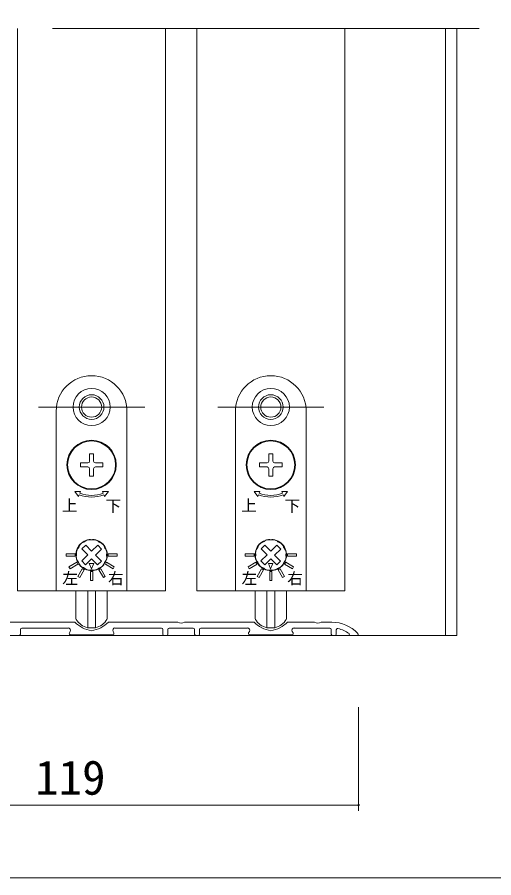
# Model space of a CAD drawing. Units: millimetres on the paper, enlarged 10 times, with parts at other scales. Extents: x -2000 to 2000, y -1385 to 1385.
# Drawn here: x -373 to -18, y -68 to 573 of the extents above; entities that cross this region are included whole.
import ezdxf
from ezdxf.enums import TextEntityAlignment as Align

# ---------------------------------------------------------------- set-up
doc = ezdxf.new("R2010")
doc.units = ezdxf.units.MM
doc.header["$LTSCALE"] = 10
doc.linetypes.add('USER1', pattern=[19.05, 12.7, -6.35])
doc.linetypes.add('USER4', pattern=[50.8, 31.75, -6.35, 6.35, -6.35])
doc.layers.add('1-1_0', color=7, linetype='Continuous', lineweight=20)
doc.layers.add('2-0_18', color=7, linetype='Continuous', lineweight=18)
doc.styles.add('ＭＳ ゴシック', font='')
doc.styles.get('ＭＳ ゴシック').set_extended_font_data('MS Gothic')

msp = doc.modelspace()

# ---------------------------------------------------------------- linework, layer by layer
at = {"layer": '1-1_0'}
msp.add_lwpolyline([(380, -67.5), (-1950, -67.5), (-1950, 1335)], dxfattribs=at)
at = {"layer": '2-0_18', "linetype": 'USER4', "lineweight": 20}
msp.add_line((-29.21, 564.3), (-585.88, 564.3), dxfattribs=at)
at = {"layer": '2-0_18', "lineweight": 20}
for p, q in [((-372.54, 564.3), (-372.54, 145.97)), ((-262.54, 564.3), (-262.54, 145.97)), ((-239.21, 564.3), (-239.21, 145.97)), ((-129.21, 564.3), (-129.21, 145.97)), ((-54.21, 564.3), (-54.21, 112.64)), ((-45.88, 564.3), (-45.88, 112.64)), ((-372.54, 145.97), (-262.54, 145.97)), ((-239.21, 145.97), (-129.21, 145.97)), ((-45.88, 112.64), (-569.21, 112.64)), ((-118.93, 59.3), (-118.93, -17.58)), ((-118.93, 59.3), (-118.93, -17.58)), ((-379.21, -13.42), (-118.41, -13.42))]:
    msp.add_line(p, q, dxfattribs=at)
at = {"layer": '2-0_18', "color": 2, "linetype": 'USER1'}
for p, q in [((-357.04, 282.64), (-278.04, 282.64)), ((-223.71, 282.64), (-144.71, 282.64))]:
    msp.add_line(p, q, dxfattribs=at)
at = {"layer": '2-0_18'}
for p, q in [((-343.88, 279.64), (-343.88, 145.97)), ((-291.21, 145.97), (-291.21, 279.64)), ((-210.54, 279.64), (-210.54, 145.97)), ((-157.88, 145.97), (-157.88, 279.64)), ((-316.04, 247.97), (-319.04, 247.97)), ((-319.04, 242.47), (-319.04, 247.97)), ((-316.04, 242.47), (-316.04, 247.97)), ((-182.71, 247.97), (-185.71, 247.97)), ((-185.71, 242.47), (-185.71, 247.97)), ((-182.71, 242.47), (-182.71, 247.97)), ((-320.38, 238.14), (-325.88, 238.14)), ((-309.21, 241.14), (-314.71, 241.14)), ((-309.21, 238.14), (-314.71, 238.14)), ((-309.21, 241.14), (-309.21, 238.14)), ((-187.04, 238.14), (-192.54, 238.14)), ((-175.88, 241.14), (-181.38, 241.14)), ((-175.88, 238.14), (-181.38, 238.14)), ((-175.88, 241.14), (-175.88, 238.14)), ((-319.04, 231.3), (-319.04, 236.8)), ((-316.04, 231.3), (-319.04, 231.3)), ((-316.04, 231.3), (-316.04, 236.8)), ((-185.71, 231.3), (-185.71, 236.8)), ((-182.71, 231.3), (-185.71, 231.3)), ((-182.71, 231.3), (-182.71, 236.8)), ((-317.51, 175.46), (-312.98, 179.89)), ((-184.18, 175.46), (-179.64, 179.89)), ((-320.37, 172.67), (-324.79, 177.2)), ((-187.04, 172.67), (-191.46, 177.2)), ((-324.9, 168.25), (-320.37, 172.67)), ((-322.11, 165.38), (-324.9, 168.25)), ((-322.11, 165.38), (-317.58, 169.81)), ((-313.15, 165.27), (-317.58, 169.81)), ((-310.29, 168.07), (-313.15, 165.27)), ((-191.57, 168.25), (-187.04, 172.67)), ((-188.78, 165.38), (-191.57, 168.25)), ((-188.78, 165.38), (-184.24, 169.81)), ((-179.82, 165.27), (-184.24, 169.81)), ((-176.96, 168.07), (-179.82, 165.27)), ((-343.88, 145.97), (-291.21, 145.97)), ((-329.21, 125.53), (-329.21, 145.97)), ((-320.46, 145.97), (-320.46, 118.46)), ((-314.63, 145.97), (-314.63, 118.46)), ((-305.88, 145.97), (-305.88, 125.53)), ((-210.54, 145.97), (-157.88, 145.97)), ((-195.88, 125.53), (-195.88, 145.97)), ((-187.13, 145.97), (-187.13, 118.46)), ((-181.29, 145.97), (-181.29, 118.46)), ((-172.54, 145.97), (-172.54, 125.53)), ((-330.04, 122.64), (-381.71, 122.64)), ((-305.04, 122.64), (-253.38, 122.64)), ((-248.38, 122.64), (-196.71, 122.64)), ((-171.71, 122.64), (-151.71, 122.64)), ((-138.83, 122.64), (-146.71, 122.64)), ((-370.54, 117.3), (-370.54, 113.64)), ((-369.54, 118.3), (-334.94, 118.3)), ((-352.88, 118.3), (-334.94, 118.3)), ((-334.08, 114.8), (-333.5, 115.8)), ((-320.46, 118.46), (-314.63, 118.46)), ((-301.01, 114.8), (-301.59, 115.8)), ((-265.54, 118.3), (-300.14, 118.3)), ((-264.54, 117.3), (-264.54, 113.64)), ((-260.88, 113.64), (-260.88, 117.3)), ((-241.88, 118.3), (-259.88, 118.3)), ((-240.88, 113.64), (-240.88, 117.3)), ((-237.21, 117.3), (-237.21, 113.64)), ((-236.21, 118.3), (-201.61, 118.3)), ((-200.74, 114.8), (-200.17, 115.8)), ((-187.13, 118.46), (-181.29, 118.46)), ((-167.68, 114.8), (-168.26, 115.8)), ((-140.21, 118.3), (-166.81, 118.3)), ((-139.21, 113.64), (-139.21, 117.3)), ((-135.54, 116.87), (-135.54, 113.64)), ((-371.54, 112.64), (-373.21, 112.64)), ((-333.21, 113.3), (-317.54, 113.3)), ((-301.88, 113.3), (-317.54, 113.3)), ((-263.54, 112.64), (-261.88, 112.64)), ((-238.21, 112.64), (-239.88, 112.64)), ((-199.88, 113.3), (-184.21, 113.3)), ((-168.54, 113.3), (-184.21, 113.3)), ((-136.54, 112.64), (-138.21, 112.64)), ((-125.88, 113.64), (-125.88, 114.16)), ((-120.21, 112.64), (-124.88, 112.64))]:
    msp.add_line(p, q, dxfattribs=at)
for points in [[(-320.38, 241.14), (-325.88, 241.14), (-325.88, 238.14)], [(-187.04, 241.14), (-192.54, 241.14), (-192.54, 238.14)], [(-326.22, 218.69), (-325.71, 219.93), (-330.04, 219.93), (-327.24, 216.23), (-326.73, 217.46)], [(-308.36, 217.46), (-307.85, 216.23), (-305.05, 219.93), (-309.38, 219.93), (-308.87, 218.69)], [(-192.88, 218.69), (-192.37, 219.93), (-196.7, 219.93), (-193.9, 216.23), (-193.39, 217.46)], [(-175.03, 217.46), (-174.52, 216.23), (-171.72, 219.93), (-176.05, 219.93), (-175.54, 218.69)], [(-317.51, 175.46), (-321.93, 180), (-324.79, 177.2)], [(-310.29, 168.07), (-314.71, 172.6), (-310.18, 177.02), (-312.98, 179.89)], [(-184.18, 175.46), (-188.6, 180), (-191.46, 177.2)], [(-176.96, 168.07), (-181.38, 172.6), (-176.85, 177.02), (-179.64, 179.89)]]:
    msp.add_lwpolyline(points, dxfattribs=at)
for points in [[(-336.54, 171.8), (-329.88, 171.8), (-329.88, 173.47), (-336.54, 173.47)], [(-298.54, 173.47), (-305.21, 173.47), (-305.21, 171.8), (-298.54, 171.8)], [(-203.21, 171.8), (-196.54, 171.8), (-196.54, 173.47), (-203.21, 173.47)], [(-165.21, 173.47), (-171.88, 173.47), (-171.88, 171.8), (-165.21, 171.8)], [(-333.58, 162.41), (-327.81, 165.75), (-328.64, 167.19), (-334.41, 163.86)], [(-300.67, 163.86), (-306.45, 167.19), (-307.28, 165.75), (-301.51, 162.41)], [(-200.25, 162.41), (-194.47, 165.75), (-195.31, 167.19), (-201.08, 163.86)], [(-167.34, 163.86), (-173.11, 167.19), (-173.95, 165.75), (-168.17, 162.41)], [(-326.32, 155.76), (-322.99, 161.54), (-324.43, 162.37), (-327.76, 156.6)], [(-317.67, 162.3), (-315.95, 166.28), (-319.29, 166.32)], [(-316.71, 160.3), (-318.38, 160.3), (-318.38, 153.64), (-316.71, 153.64)], [(-307.32, 156.6), (-310.65, 162.37), (-312.1, 161.54), (-308.76, 155.76)], [(-192.99, 155.76), (-189.65, 161.54), (-191.1, 162.37), (-194.43, 156.6)], [(-184.34, 162.3), (-182.62, 166.28), (-185.95, 166.32)], [(-183.38, 160.3), (-185.04, 160.3), (-185.04, 153.64), (-183.38, 153.64)], [(-173.99, 156.6), (-177.32, 162.37), (-178.76, 161.54), (-175.43, 155.76)]]:
    msp.add_lwpolyline(points, close=True, dxfattribs=at)
for centre, radius in [((-317.54, 282.64), 13.83), ((-184.21, 282.64), 13.83), ((-317.54, 282.64), 9.17), ((-317.54, 282.64), 7.5), ((-184.21, 282.64), 9.17), ((-184.21, 282.64), 7.5), ((-317.54, 239.64), 18.33), ((-317.54, 239.64), 17.83), ((-184.21, 239.64), 18.33), ((-184.21, 239.64), 17.83)]:
    msp.add_circle(centre, radius, dxfattribs=at)
at = {"layer": '2-0_18', "lineweight": 20}
msp.add_circle((-118.93, -13.42), 0.521, dxfattribs=at)
at = {"layer": '2-0_18'}
for centre, radius, start, end in [((-317.54, 279.64), 26.33, 0, 180), ((-184.21, 279.64), 26.33, 0, 180), ((-320.38, 242.47), 1.33, 270, 360), ((-320.38, 236.8), 1.33, 360, 90), ((-314.71, 242.47), 1.33, 180, 270), ((-314.71, 236.8), 1.33, 90, 180), ((-187.04, 242.47), 1.33, 270, 360), ((-187.04, 236.8), 1.33, 360, 90), ((-181.38, 242.47), 1.33, 180, 270), ((-181.38, 236.8), 1.33, 90, 180), ((-317.54, 239.64), 22.67, 247.5, 292.5), ((-184.21, 239.64), 22.67, 247.5, 292.5), ((-317.54, 239.64), 24, 247.5, 292.5), ((-184.21, 239.64), 24, 247.5, 292.5), ((-317.54, 172.64), 11.67, 98.90298, 201.09702), ((-323.63, 178.08), 3.33, 138.17431, 168.71996), ((-317.54, 172.64), 11.5, 130.42431, 138.17431), ((-322.84, 178.85), 3.33, 99.87866, 130.42431), ((-317.54, 172.64), 11.17, 116.90028, 121.69834), ((-320.09, 180.39), 3.33, 108.17431, 138.71996), ((-317.54, 172.64), 11.5, 100.42431, 108.17431), ((-319.02, 180.67), 3.33, 69.87866, 100.42431), ((-318.99, 181.86), 2.33, 72.61143, 98.90298), ((-317.54, 186.47), 2.5, 252.61143, 287.38857), ((-317.54, 172.64), 11.17, 86.90028, 91.69834), ((-315.87, 180.63), 3.33, 78.17431, 108.71996), ((-316.1, 181.86), 2.33, 81.09702, 107.38857), ((-317.54, 172.64), 11.67, 338.90298, 81.09702), ((-317.54, 172.64), 11.5, 70.42431, 78.17431), ((-314.81, 180.33), 3.33, 39.87866, 70.42431), ((-317.54, 172.64), 11.17, 56.90028, 61.69834), ((-312.1, 178.72), 3.33, 48.17431, 78.71996), ((-317.54, 172.64), 11.5, 40.42431, 48.17431), ((-311.33, 177.93), 3.33, 9.87866, 40.42431), ((-184.21, 172.64), 11.67, 98.90298, 201.09702), ((-190.3, 178.08), 3.33, 138.17431, 168.71996), ((-184.21, 172.64), 11.5, 130.42431, 138.17431), ((-189.51, 178.85), 3.33, 99.87866, 130.42431), ((-184.21, 172.64), 11.17, 116.90028, 121.69834), ((-186.76, 180.39), 3.33, 108.17431, 138.71996), ((-184.21, 172.64), 11.5, 100.42431, 108.17431), ((-185.69, 180.67), 3.33, 69.87866, 100.42431), ((-185.65, 181.86), 2.33, 72.61143, 98.90298), ((-184.21, 186.47), 2.5, 252.61143, 287.38857), ((-184.21, 172.64), 11.17, 86.90028, 91.69834), ((-182.54, 180.63), 3.33, 78.17431, 108.71996), ((-182.77, 181.86), 2.33, 81.09702, 107.38857), ((-184.21, 172.64), 11.67, 338.90298, 81.09702), ((-184.21, 172.64), 11.5, 70.42431, 78.17431), ((-181.47, 180.33), 3.33, 39.87866, 70.42431), ((-184.21, 172.64), 11.17, 56.90028, 61.69834), ((-178.76, 178.72), 3.33, 48.17431, 78.71996), ((-184.21, 172.64), 11.5, 40.42431, 48.17431), ((-177.99, 177.93), 3.33, 9.87866, 40.42431), ((-325.54, 174.31), 3.33, 168.17431, 198.71996), ((-317.54, 172.64), 11.5, 160.42431, 168.17431), ((-317.54, 172.64), 11.17, 176.90028, 181.69834), ((-325.24, 175.37), 3.33, 129.87866, 160.42431), ((-317.54, 172.64), 11.17, 146.90028, 151.69834), ((-317.54, 172.64), 11.17, 26.90028, 31.69834), ((-309.78, 175.18), 3.33, 18.17431, 48.71996), ((-317.54, 172.64), 11.5, 10.42431, 18.17431), ((-317.54, 172.64), 11.17, 356.90028, 1.69834), ((-309.51, 174.11), 3.33, 339.87866, 10.42431), ((-192.2, 174.31), 3.33, 168.17431, 198.71996), ((-184.21, 172.64), 11.5, 160.42431, 168.17431), ((-184.21, 172.64), 11.17, 176.90028, 181.69834), ((-191.9, 175.37), 3.33, 129.87866, 160.42431), ((-184.21, 172.64), 11.17, 146.90028, 151.69834), ((-184.21, 172.64), 11.17, 26.90028, 31.69834), ((-176.45, 175.18), 3.33, 18.17431, 48.71996), ((-184.21, 172.64), 11.5, 10.42431, 18.17431), ((-184.21, 172.64), 11.17, 356.90028, 1.69834), ((-176.18, 174.11), 3.33, 339.87866, 10.42431), ((-325.58, 171.16), 3.33, 159.87866, 190.42431), ((-317.54, 172.64), 11.5, 190.42431, 198.17431), ((-325.3, 170.09), 3.33, 198.17431, 228.71996), ((-326.25, 169.28), 2.33, 201.09702, 227.38857), ((-329.52, 165.72), 2.5, 12.61143, 47.38857), ((-317.54, 172.64), 11.17, 206.90028, 211.69834), ((-323.76, 167.34), 3.33, 189.87866, 220.42431), ((-311.46, 167.19), 3.33, 318.17431, 348.71996), ((-317.54, 172.64), 11.17, 326.90028, 331.69834), ((-305.56, 165.72), 2.5, 132.61143, 167.38857), ((-309.85, 169.9), 3.33, 309.87866, 340.42431), ((-308.84, 169.28), 2.33, 312.61143, 338.90298), ((-317.54, 172.64), 11.5, 340.42431, 348.17431), ((-309.55, 170.96), 3.33, 348.17431, 18.71996), ((-192.24, 171.16), 3.33, 159.87866, 190.42431), ((-184.21, 172.64), 11.5, 190.42431, 198.17431), ((-191.97, 170.09), 3.33, 198.17431, 228.71996), ((-192.92, 169.28), 2.33, 201.09702, 227.38857), ((-196.19, 165.72), 2.5, 12.61143, 47.38857), ((-184.21, 172.64), 11.17, 206.90028, 211.69834), ((-190.43, 167.34), 3.33, 189.87866, 220.42431), ((-178.12, 167.19), 3.33, 318.17431, 348.71996), ((-184.21, 172.64), 11.17, 326.90028, 331.69834), ((-172.23, 165.72), 2.5, 132.61143, 167.38857), ((-176.52, 169.9), 3.33, 309.87866, 340.42431), ((-175.5, 169.28), 2.33, 312.61143, 338.90298), ((-184.21, 172.64), 11.5, 340.42431, 348.17431), ((-176.22, 170.96), 3.33, 348.17431, 18.71996), ((-324.81, 166.77), 2.33, 192.61143, 218.90298), ((-317.54, 172.64), 11.67, 218.90298, 321.09702), ((-317.54, 172.64), 11.5, 220.42431, 228.17431), ((-322.99, 166.55), 3.33, 228.17431, 258.71996), ((-317.54, 172.64), 11.17, 236.90028, 241.69834), ((-320.28, 164.94), 3.33, 219.87866, 250.42431), ((-317.54, 172.64), 11.5, 250.42431, 258.17431), ((-319.22, 164.64), 3.33, 258.17431, 288.71996), ((-317.54, 172.64), 11.17, 266.90028, 271.69834), ((-316.07, 164.6), 3.33, 249.87866, 280.42431), ((-317.54, 172.64), 11.5, 280.42431, 288.17431), ((-315, 164.88), 3.33, 288.17431, 318.71996), ((-317.54, 172.64), 11.17, 296.90028, 301.69834), ((-312.25, 166.42), 3.33, 279.87866, 310.42431), ((-317.54, 172.64), 11.5, 310.42431, 318.17431), ((-310.28, 166.77), 2.33, 321.09702, 347.38857), ((-191.47, 166.77), 2.33, 192.61143, 218.90298), ((-184.21, 172.64), 11.67, 218.90298, 321.09702), ((-184.21, 172.64), 11.5, 220.42431, 228.17431), ((-189.66, 166.55), 3.33, 228.17431, 258.71996), ((-184.21, 172.64), 11.17, 236.90028, 241.69834), ((-186.95, 164.94), 3.33, 219.87866, 250.42431), ((-184.21, 172.64), 11.5, 250.42431, 258.17431), ((-185.88, 164.64), 3.33, 258.17431, 288.71996), ((-184.21, 172.64), 11.17, 266.90028, 271.69834), ((-182.73, 164.6), 3.33, 249.87866, 280.42431), ((-184.21, 172.64), 11.5, 280.42431, 288.17431), ((-181.66, 164.88), 3.33, 288.17431, 318.71996), ((-184.21, 172.64), 11.17, 296.90028, 301.69834), ((-178.91, 166.42), 3.33, 279.87866, 310.42431), ((-184.21, 172.64), 11.5, 310.42431, 318.17431), ((-176.95, 166.77), 2.33, 321.09702, 347.38857), ((-314.53, 137.76), 21.67, 224.26307, 261.9973), ((-327.54, 125.53), 1.67, 180, 210.56067), ((-317.5, 131.46), 13.33, 210.56067, 257.16143), ((-320.56, 137.76), 21.67, 278.0027, 315.73693), ((-317.59, 131.46), 13.33, 282.83857, 329.43933), ((-307.54, 125.53), 1.67, 329.43933, 360), ((-250.88, 126.99), 5.02, 240.13717, 299.86283), ((-181.19, 137.76), 21.67, 224.26307, 261.9973), ((-194.21, 125.53), 1.67, 180, 210.56067), ((-184.16, 131.46), 13.33, 210.56067, 257.16143), ((-187.23, 137.76), 21.67, 278.0027, 315.73693), ((-184.26, 131.46), 13.33, 282.83857, 329.43933), ((-174.21, 125.53), 1.67, 329.43933, 360), ((-149.21, 126.99), 5.02, 240.13717, 299.86283), ((-138.83, 95.97), 26.67, 43.49661, 90), ((-369.54, 117.3), 1, 90, 180), ((-334.94, 116.64), 1.67, 330, 90), ((-300.14, 116.64), 1.67, 90, 210), ((-265.54, 117.3), 1, 0, 90), ((-259.88, 117.3), 1, 90, 180), ((-241.88, 117.3), 1, 0, 90), ((-236.21, 117.3), 1, 90, 180), ((-201.61, 116.64), 1.67, 330, 90), ((-166.81, 116.64), 1.67, 90, 210), ((-140.21, 117.3), 1, 0, 90), ((-134.54, 116.87), 1, 78.41099, 180), ((-138.83, 95.97), 22.33, 54.55265, 78.41099), ((-371.54, 113.64), 1, 270, 0), ((-333.21, 114.3), 1, 150, 270), ((-301.88, 114.3), 1, 270, 30), ((-263.54, 113.64), 1, 180, 270), ((-261.88, 113.64), 1, 270, 0), ((-239.88, 113.64), 1, 180, 270), ((-238.21, 113.64), 1, 270, 0), ((-199.88, 114.3), 1, 150, 270), ((-168.54, 114.3), 1, 270, 30), ((-138.21, 113.64), 1, 180, 270), ((-136.54, 113.64), 1, 270, 0), ((-124.88, 113.64), 1, 180, 270), ((-120.21, 113.64), 1, 270, 43.49661)]:
    msp.add_arc(centre, radius, start, end, dxfattribs=at)
at = {"layer": '2-0_18', "lineweight": 20}
for start, end in [(0, 180), (180, 0)]:
    msp.add_arc((-118.93, -13.42), 0.521, start, end, dxfattribs=at)

# ---------------------------------------------------------------- texts
at = {"layer": '2-0_18', "style": 'ＭＳ ゴシック'}
for s, height, p in [('上', 8.55, (-339.62, 202.58)), ('下', 8.55, (-307.3, 202.32)), ('上', 8.55, (-206.29, 202.58)), ('下', 8.55, (-173.97, 202.32)), ('左', 8.55, (-339.31, 148.4)), ('右', 8.55, (-305.33, 148.32)), ('左', 8.55, (-205.98, 148.4)), ('右', 8.55, (-172, 148.32)), ('119', 25.66, (-359.54, -13.42))]:
    msp.add_text(s, height=height, dxfattribs=at).set_placement(p, align=Align.BOTTOM_LEFT)

doc.saveas('drawing.dxf')
